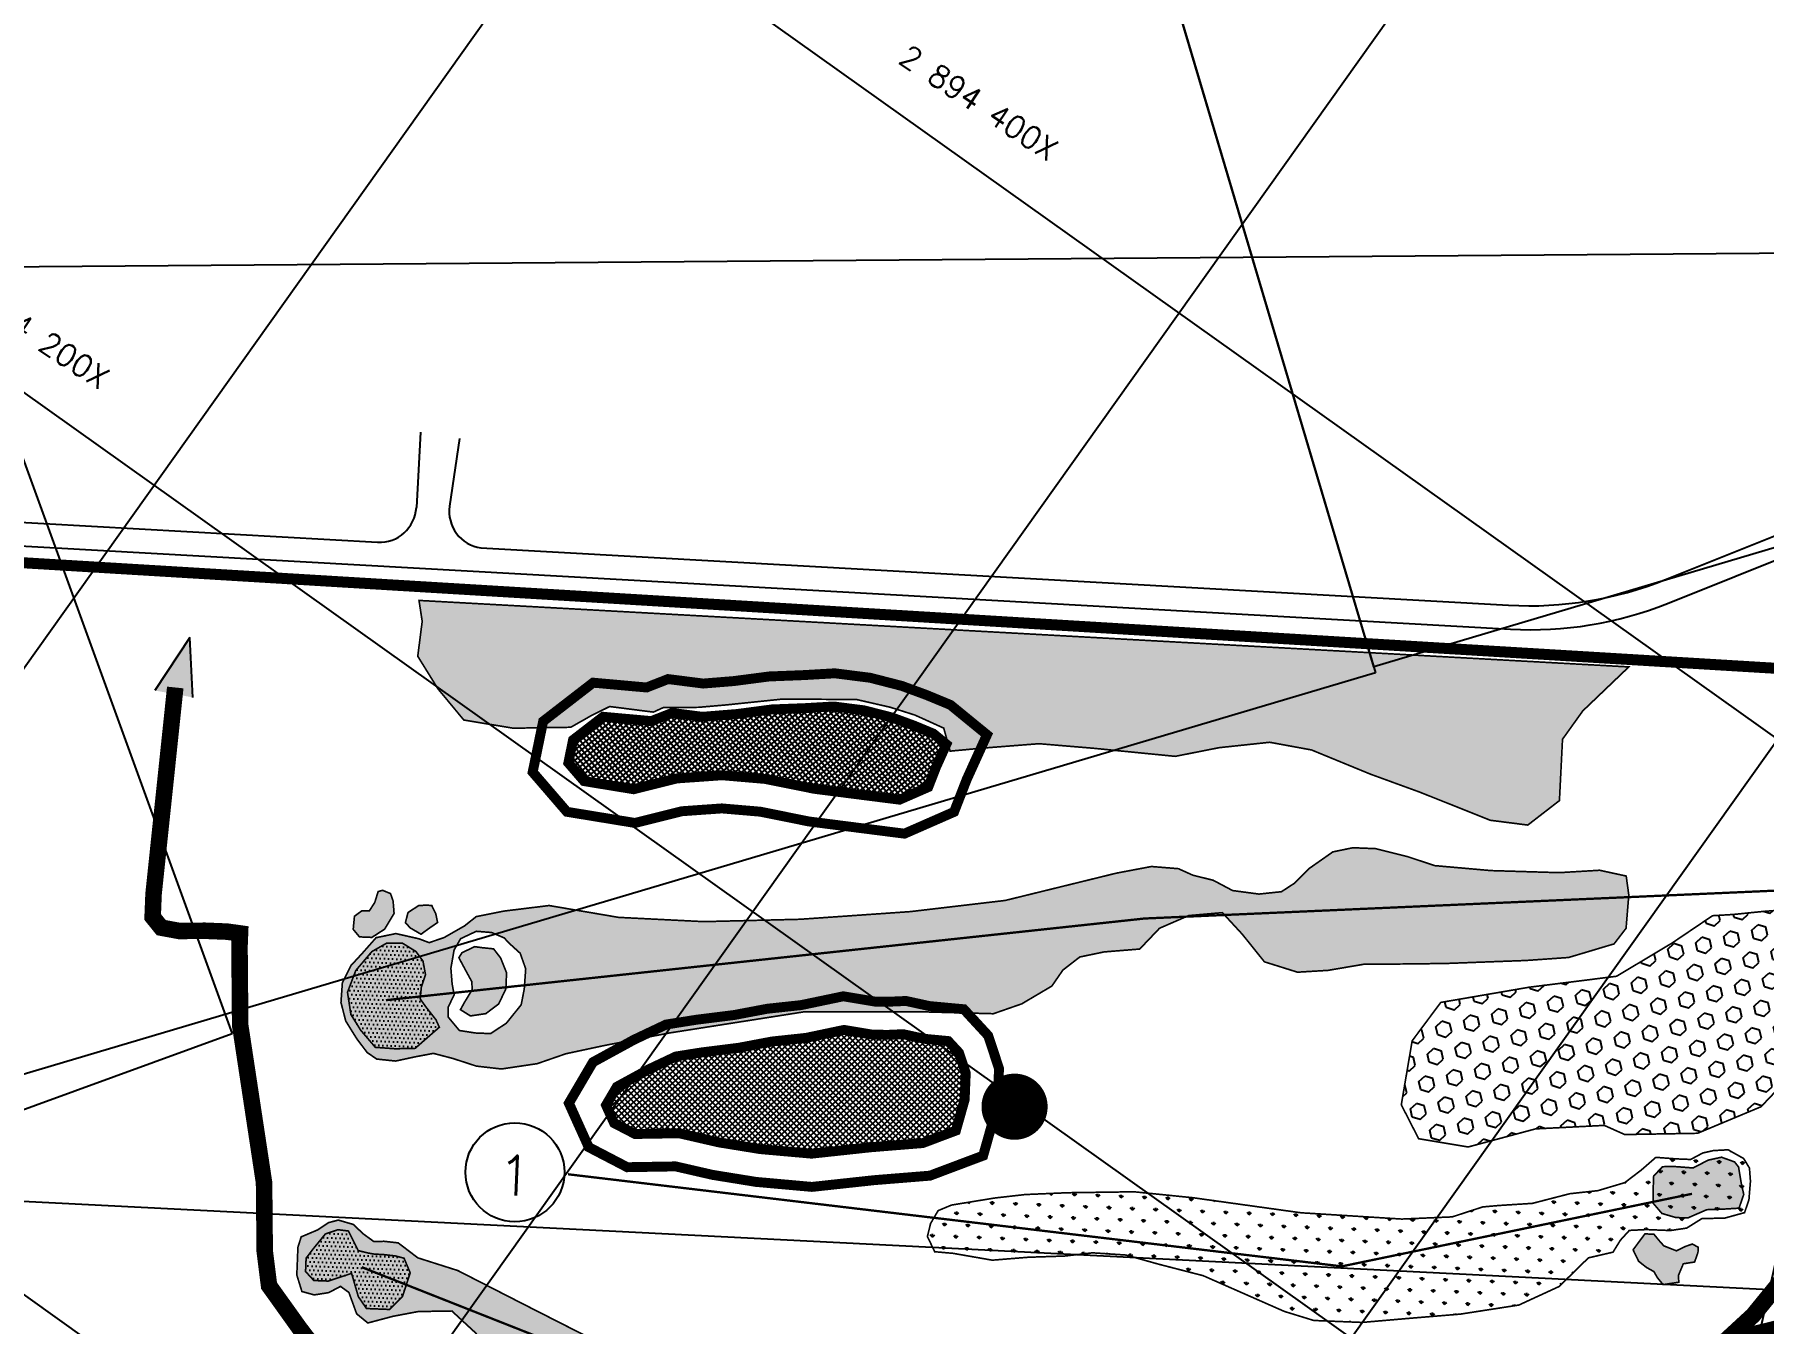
# Model space of a CAD drawing. Header units: millimetres. Extents: x -223 to 5526, y -1450 to 1963.
# Drawn here: x 1626.8 to 2097.4, y 274.9 to 625.6 of the extents above; entities that cross this region are included whole.
import ezdxf

# ---------------------------------------------------------------- set-up
doc = ezdxf.new("R2010")
doc.units = ezdxf.units.MM
doc.header["$MEASUREMENT"] = 0
doc.layers.get('0').update_dxf_attribs({"linetype": 'CONTINUOUS'})
for name, color, linetype in [('Boundary', 5, 'CONTINUOUS'), ('bunkers', 40, 'CONTINUOUS'), ('DETAIL', 252, 'CONTINUOUS'), ('greens', 93, 'CONTINUOUS'), ('LO-GRID', 252, 'CONTINUOUS'), ('natural bed area', 30, 'CONTINUOUS'), ('Owl nesting box', 20, 'CONTINUOUS'), ('Roads', 25, 'CONTINUOUS'), ('Roadway', 15, 'CONTINUOUS'), ('Spray free zones', 191, 'CONTINUOUS'), ('Text', 5, 'CONTINUOUS'), ('TXT3', 3, 'CONTINUOUS'), ('Wooden area', 107, 'CONTINUOUS')]:
    doc.layers.add(name, color=color, linetype=linetype)
doc.styles.add('ROMANS', font='romans.shx')
picture_1 = doc.add_image_def('image1.jpg', size_in_pixel=(1678, 2338))
picture_2 = doc.add_image_def('image2.jpg', size_in_pixel=(1700, 2338))
picture_3 = doc.add_image_def('image4.jpg', size_in_pixel=(1700, 2338))
picture_4 = doc.add_image_def('image5.jpg', size_in_pixel=(1700, 2338))
picture_5 = doc.add_image_def('image7.jpg', size_in_pixel=(1700, 2338))
pattern_1 = [(35.19747, (-1465.80804, -154.08264), (0.00651124, 0.86750951), [0, -0.684, 0, -0.765, 0, -0.73125]), (5.19747, (-1465.808, -154.0826), (0.84677857, 1.2369443), [0, -0.369, 0, -0.6165, 0, -0.23625]), (325.19747, (-1466.3611, -154.0604), (1.40033472, -0.05375657), [0, -0.225, 0, -0.81, 0, -1.0575]), (315.19747, (-1466.3611, -154.0604), (1.36753243, 0.34028686), [0, -0.1125, 0, -0.531, 0, -0.6075])]
pattern_2 = [(357.69747, (-1465.808, -154.0826), (0.60724377, 1.10149274), [0, -1.125])]
pattern_3 = [(87.69747, (1141.863, -258.257), (-3.0515724, 3.3072505), [0.84375, -5.520211]), (42.69747, (1141.863, -258.257), (-3.051572, 3.30725), [0.84375, -3.65625]), (132.69747, (1141.863, -258.257), (-3.30725, -3.051572), [0.84375, -3.65625])]

msp = doc.modelspace()

# ---------------------------------------------------------------- hatches: boundary and pattern name
at = {"layer": 'bunkers'}
h = msp.add_hatch(dxfattribs=at)
h.set_pattern_fill('AR-SAND', color=256, scale=0.45, angle=-2.3025, style=0)
h.set_pattern_definition(pattern_1)
h.paths.add_polyline_path([(1753.68, 374.35), (1751.78, 376.81), (1748.61, 377.14), (1746.63, 377.41), (1743.18, 375.76), (1742.33, 374.4), (1744.18, 370.95), (1745.85, 367.9), (1745.96, 365.71), (1743.83, 362.21), (1742.76, 360.26), (1745.48, 358.56), (1749.68, 359.19), (1753.17, 361.83), (1755.13, 365.93), (1755.31, 370.3)])
h.paths.add_polyline_path([(1736.04, 386.39), (1734.94, 388.63), (1733.15, 388.7), (1731.35, 388.57), (1728.49, 386.7), (1727.78, 383.94), (1729.12, 382.49), (1732.03, 380.79), (1734.09, 382.3), (1736.54, 383.99)])
h.paths.add_polyline_path([(1724.7, 386.45), (1724.43, 389.84), (1723.72, 391.86), (1721.56, 392.74), (1720.36, 392.4), (1719.44, 389.45), (1717.95, 387.12), (1715.97, 387.2), (1713.91, 385.69), (1713.57, 382.13), (1715.28, 380.07), (1718.66, 379.93), (1722.13, 382.18)])
h = msp.add_hatch(dxfattribs=at)
h.set_pattern_fill('AR-SAND', color=256, scale=0.45, angle=-2.3025, style=0)
h.set_pattern_definition(pattern_1)
h.paths.add_polyline_path([(2079.59, 294.2), (2079.64, 295.62), (2078.05, 296.49), (2075.99, 295.76), (2073.71, 294.64), (2070.31, 295.99), (2069.33, 297.05), (2067.59, 299.15), (2065.15, 299.25), (2061.93, 294.91), (2063.43, 291.8), (2065.6, 290.09), (2067.59, 288.99), (2068.54, 287.33), (2070.09, 285.44), (2074.38, 286.08), (2074.25, 287.91), (2075.6, 291.11), (2078.67, 291.59)])
h.paths.add_polyline_path([(2073.37, 201.82), (2071.76, 203.56), (2070.46, 204.85), (2068.03, 205.62), (2065.66, 205.38), (2065.07, 201.82), (2064.96, 198.91), (2067.34, 196.8), (2070.01, 196.35), (2073.74, 197.1), (2074.16, 199.21)])
at = {"layer": 'greens'}
h = msp.add_hatch(dxfattribs=at)
h.set_pattern_fill('GRASS', color=256, scale=4.5, angle=-2.3025, style=0)
h.set_pattern_definition(pattern_3)
h.paths.add_polyline_path([(1731.47, 379.55), (1725.18, 380.97), (1719.8, 379.85), (1715.95, 375.5), (1712.98, 372.29), (1710.62, 367.55), (1710.24, 362.22), (1711.54, 357.17), (1714.52, 352.38), (1717.37, 348.6), (1719.97, 346.82), (1725.12, 346.28), (1730.34, 347.41), (1735.39, 348.37), (1740.68, 346.99), (1747.1, 344.9), (1753.92, 344.12), (1763.66, 345.57), (1771.44, 348.26), (1781.88, 350.5), (1799.57, 353.91), (1836.08, 359.64), (1867.56, 359.7), (1887.81, 359.16), (1895.54, 361.85), (1903.73, 366.69), (1906.72, 371.03), (1911.33, 374.6), (1917.97, 375.98), (1927.64, 376.76), (1933.04, 382.42), (1940.94, 385.86), (1950.14, 386.66), (1955.54, 380.81), (1961.59, 373.28), (1970.6, 370.46), (1978.91, 370.96), (1988.71, 372.63), (2002.18, 372.71), (2011.62, 372.86), (2032.83, 373.65), (2044.37, 374.46), (2056.75, 378.16), (2060.02, 382.41), (2060.76, 391.5), (2060.05, 396.63), (2052.81, 398.2), (2041.83, 397.55), (2023.23, 398.11), (2007.94, 399.46), (2000.47, 401.93), (1991.87, 404.08), (1985.67, 404.33), (1980.21, 403.2), (1973.82, 398.72), (1969.82, 394.71), (1966.23, 392.37), (1960.11, 391.72), (1952.92, 392.68), (1947.62, 395.49), (1942.14, 396.84), (1938.17, 398.63), (1930.83, 399.22), (1921.31, 397.42), (1891.02, 389.98), (1865.25, 386.95), (1835.19, 384.86), (1809.02, 384.22), (1785.79, 385.38), (1766.89, 388.6), (1754.52, 387.08), (1747.07, 385.59), (1743.84, 383.04), (1738.34, 379.9), (1734.25, 378.5)])
h.paths.add_polyline_path([(1747.08, 381.59), (1742.82, 379.59), (1741.03, 376.5), (1740.16, 371.53), (1740.49, 367.34), (1741.04, 364.32), (1739.4, 360.88), (1739.46, 358.21), (1742.48, 354.59), (1746.8, 353.92), (1750.96, 353.75), (1755.25, 356.58), (1759.29, 361.59), (1760.13, 365.89), (1760.52, 371.38), (1759.02, 375.61), (1755.96, 378.4), (1754.68, 379.78), (1751.23, 381.26)], flags=16)
h = msp.add_hatch(dxfattribs=at)
h.set_pattern_fill('DOTS', color=256, scale=18, angle=-2.3025, style=0)
h.set_pattern_definition(pattern_2)
h.paths.add_polyline_path([(1736.09, 357.52), (1733.39, 360.96), (1731.81, 363.19), (1732.11, 366.35), (1733.25, 369.8), (1732.56, 373.5), (1730.66, 376.08), (1726.91, 378.4), (1722.74, 378.4), (1718.64, 376.06), (1714.26, 370.9), (1712.02, 364.99), (1712.94, 358.95), (1715.61, 354.67), (1719.6, 350.01), (1725.09, 349.62), (1730.44, 349.74), (1733.9, 352.77), (1737.01, 355.48)])
h.paths.add_polyline_path([(1727.41, 292.62), (1725.08, 293.24), (1721.7, 293.63), (1719.35, 293.73), (1717.54, 294.06), (1714.95, 294.69), (1712.29, 300.02), (1709.43, 300.39), (1705.99, 299.22), (1702.69, 295.18), (1700.76, 292.65), (1700.61, 289), (1702.86, 286.56), (1706.78, 286.4), (1713.13, 288.5), (1714.97, 282.16), (1717.19, 278.93), (1723.45, 278.68), (1726.99, 282.2), (1729.08, 288.64)])
h = msp.add_hatch(dxfattribs=at)
h.set_pattern_fill('GRASS', color=256, scale=4.5, angle=-2.3025, style=0)
h.set_pattern_definition(pattern_3)
h.paths.add_polyline_path([(2087.78, 322.13), (2083.78, 321.91), (2080.9, 321.26), (2077.6, 319.5), (2073.8, 319.65), (2068.12, 320.07), (2064.17, 316.62), (2059.66, 313.19), (2052.35, 311.01), (2044.71, 310.18), (2034.53, 307.55), (2025.38, 306.97), (2020.99, 306.58), (2012.7, 303.87), (1998.99, 303.28), (1971.53, 304.99), (1942.08, 309.09), (1926.12, 310.7), (1908.14, 310.45), (1896.47, 309.95), (1888.2, 309.01), (1876.42, 307.09), (1872.77, 305.57), (1870.72, 302.07), (1869.86, 298.53), (1871.84, 294.39), (1876.84, 293.95), (1887.52, 292.09), (1897.34, 292.89), (1907.15, 293.21), (1914.83, 294.09), (1923.89, 293.49), (1932.86, 290.98), (1944.92, 287.87), (1966.99, 278.15), (1975.01, 275.68), (1988.13, 275.15), (2001.32, 276.29), (2014.98, 277.42), (2030.84, 279.88), (2041.8, 284.93), (2049.76, 292.72), (2056.46, 294.27), (2058.49, 297.55), (2060.91, 300.19), (2065.55, 300.42), (2072.07, 300.16), (2076.52, 300.82), (2080.62, 303.39), (2086.94, 303.56), (2092.27, 305.03), (2093.46, 308.56), (2093.87, 313.59), (2093.6, 317.17), (2092.02, 319.76)])
h = msp.add_hatch(dxfattribs=at)
h.set_pattern_fill('DOTS', color=256, scale=18, angle=-2.3025, style=0)
h.set_pattern_definition(pattern_2)
h.paths.add_polyline_path([(2091.4, 312.86), (2090.64, 317.45), (2089.55, 318.83), (2085.99, 320.11), (2082.35, 319.31), (2078.27, 317.19), (2072.96, 317.59), (2069.92, 317.53), (2067.53, 314.96), (2067.38, 311.17), (2067.42, 307.56), (2069.78, 304.8), (2073.54, 303.7), (2076.77, 303.57), (2081.99, 305.83), (2086.95, 306.01), (2090.76, 306.24), (2092.05, 309.99)])
h.paths.add_polyline_path([(2084.39, 217.01), (2083.08, 220.4), (2079.19, 223.23), (2076.6, 225.33), (2074.41, 226.09), (2070.48, 225.24), (2067.04, 222.82), (2064.2, 221.27), (2062.84, 217.99), (2061.72, 214.92), (2062.23, 211.23), (2064.85, 209.9), (2068.36, 208.65), (2073.94, 206.09), (2074.47, 208.29), (2078.28, 208.92), (2082.09, 209.54), (2084.86, 211.88)])
h = msp.add_hatch(dxfattribs=at)
h.set_pattern_fill('GRASS', color=256, scale=4.5, angle=-2.3025, style=0)
h.set_pattern_definition(pattern_3)
h.paths.add_polyline_path([(1719.23, 297.13), (1716.18, 299.34), (1713.67, 301.79), (1709.53, 303), (1706.89, 302.32), (1703.94, 300.35), (1699.42, 298.44), (1698.52, 295.61), (1698.38, 291.96), (1698.22, 288.05), (1699.61, 283.56), (1702.97, 282.64), (1706.91, 283.26), (1710.12, 284.96), (1712.4, 283.3), (1714.52, 277.48), (1717.55, 275), (1724.42, 276.82), (1731.27, 278.11), (1740.42, 278.26), (1747.22, 271.98), (1754.22, 257.61), (1759.7, 250.86), (1766.13, 248.51), (1772.15, 248.53), (1780.35, 251.07), (1790.41, 247.8), (1806.45, 237.49), (1825.09, 228.81), (1834.12, 224.3), (1845.76, 221.76), (1868.29, 220.86), (1886.89, 218.06), (1900.03, 215.69), (1915.51, 214.78), (1927.59, 215.29), (1942.63, 218.2), (1954.45, 221.98), (1966.02, 222.77), (1978.37, 224.15), (1986.3, 225.04), (1992.67, 227.34), (1996.25, 231.38), (1995.69, 235.68), (1993.77, 239.94), (1992.62, 241.9), (1989.19, 243.26), (1984.49, 243.62), (1970.49, 242.62), (1938.3, 240.6), (1916, 238.92), (1884.89, 241.06), (1851.16, 244.64), (1839.51, 247.09), (1820.98, 252.24), (1797.38, 261.17), (1780.09, 269.85), (1760.12, 280.01), (1742.03, 289.27), (1731.15, 292.73), (1725.81, 296.8), (1721.97, 297.23)])
at = {"layer": 'natural bed area'}
h = msp.add_hatch(dxfattribs=at)
h.set_pattern_fill('ANSI37', color=256, scale=9, angle=-7.2676, style=0)
h.set_pattern_definition([(37.73236, (1083.3132, -175.9424), (-0.6884705, 0.8897378), []), (127.73236, (1083.3132, -175.9424), (-0.8897378, -0.6884705), [])])
h.paths.add_polyline_path([(1844.37, 442.77), (1836.45, 442.31), (1827.56, 441.97), (1818.06, 440.72), (1808.63, 439.96), (1800.4, 441.01), (1794.71, 438.79), (1781.59, 439.97), (1773.41, 433.65), (1772.13, 427.43), (1776.41, 422.46), (1789.89, 420.25), (1801.57, 423.18), (1813.97, 424.06), (1825.64, 423.06), (1839.06, 420.37), (1852.12, 418.7), (1862.27, 417.41), (1870.08, 420.83), (1872.27, 426.44), (1875.01, 432.48), (1871.45, 435.39), (1866.31, 437.52), (1860.21, 439.77), (1852.6, 441.72), (1848.73, 442.21)])
h = msp.add_hatch(dxfattribs=at)
h.set_pattern_fill('ANSI37', color=256, scale=9, angle=-2.3025, style=0)
h.set_pattern_definition([(42.69747, (1141.863, -258.2568), (-0.7628931, 0.8268126), []), (132.69747, (1141.863, -258.2568), (-0.8268126, -0.7628931), [])])
h.paths.add_polyline_path([(1854.91, 353.46), (1847.15, 354.75), (1836.86, 352.59), (1827.58, 351.6), (1818.62, 349.91), (1808.3, 348.61), (1801.41, 347.52), (1794.08, 344.06), (1785.33, 339.28), (1782.39, 334.27), (1784.59, 329.39), (1790.29, 326.43), (1802.28, 326.63), (1813.13, 324.14), (1824.35, 322.32), (1838.34, 321.08), (1854.49, 322.82), (1868.57, 323.96), (1877.61, 327.36), (1880, 335.81), (1880.29, 342.98), (1878.46, 348.53), (1875.51, 351.72), (1869.03, 352.33), (1863.26, 353.59), (1859.15, 353.41)])
at = {"layer": 'Roads'}
msp.add_hatch(color=256, dxfattribs=at).paths.add_polyline_path([(1669.96, 445.24), (1669.06, 461.58), (1659.62, 447.11)])
at = {"layer": 'Wooden area'}
h = msp.add_hatch(dxfattribs=at)
h.set_pattern_fill('HEX', color=256, scale=18, angle=37.7324, style=0)
h.set_pattern_definition([(37.73236, (1083.3132, -175.9424), (-2.384932, 3.082142), [2.25, -4.5]), (157.73236, (1083.3132, -175.9424), (-1.476748, -3.606483), [2.25, -4.5]), (97.73236, (1085.0927, -174.5654), (-3.861679, -0.52434), [2.25, -4.5])])
h.paths.add_polyline_path([(1731.48, 471.63), (2060.76, 453.54), (2048.23, 441.56), (2042.72, 433.86), (2041.88, 417.16), (2033.27, 410.5), (2023.08, 411.8), (2004, 419.41), (1990.4, 424.37), (1974.41, 430.94), (1963.03, 433.03), (1949.26, 431.56), (1937.31, 429.2), (1914.95, 431.41), (1900.23, 432.64), (1884.54, 431.41), (1876.04, 430.62), (1874.3, 436.88), (1866.47, 440.43), (1859.74, 442.56), (1850.46, 444.69), (1830.1, 444.75), (1814.94, 443.18), (1807.53, 442.54), (1797.98, 442.48), (1795.27, 441.24), (1790.26, 441.88), (1783.37, 442.76), (1778.27, 440.23), (1772.78, 437.11), (1757.13, 436.86), (1743.68, 439.08), (1736.62, 447.6), (1731.14, 456.44), (1732.35, 465.94)])
h = msp.add_hatch(dxfattribs=at)
h.set_pattern_fill('HEX', color=256, scale=18, angle=42.6975, style=0)
h.set_pattern_definition([(42.69747, (1141.863, -258.257), (-2.642739, 2.864163), [2.25, -4.5]), (162.69747, (1141.863, -258.257), (-1.159068, -3.720761), [2.25, -4.5]), (102.69747, (1143.5166, -256.731), (-3.801807, -0.856598), [2.25, -4.5])])
h.paths.add_polyline_path([(2083.55, 385.83), (2072.49, 378.36), (2057.42, 369.35), (2033.52, 366.35), (2009.58, 362.23), (2001.8, 351.79), (1998.84, 334.38), (2003.56, 325.14), (2017.06, 322.9), (2035.37, 327.82), (2054.09, 328.77), (2059.65, 326.28), (2079.47, 326.62), (2096.74, 333.84), (2105.02, 342.55), (2108.84, 353.15), (2110.65, 370.04), (2112.28, 382.41), (2106.83, 387.72), (2097.18, 386.98), (2089.22, 386.17)])

# ---------------------------------------------------------------- linework, layer by layer
at = {"layer": 'Boundary', "const_width": 3, "flags": 128}
msp.add_lwpolyline([(1648.86, -126.13), (1707.46, -124.13), (1968.17, -260.76), (2041.69, 19.31), (2051.2, 10.87), (2152.63, 113.78), (2725.17, 176.84), (2727.81, 258.76), (2826.47, 394.42), (2803.35, 428.65), (2565.45, 531.79), (2364.43, 715.13), (2284.56, 682.44), (2258.31, 569.04), (2164.29, 556.85), (2141.66, 450.7), (1356.93, 497.95)], dxfattribs=at)
at = {"layer": 'bunkers', "const_width": 0.45, "flags": 128}
for points in [[(1720.36, 392.4), (1719.44, 389.45), (1717.95, 387.12), (1715.97, 387.2), (1713.91, 385.69), (1713.57, 382.13), (1715.28, 380.07), (1718.66, 379.93), (1722.13, 382.18), (1724.7, 386.45), (1724.43, 389.84), (1723.72, 391.86), (1721.56, 392.74)], [(1731.35, 388.57), (1728.49, 386.7), (1727.78, 383.94), (1729.12, 382.49), (1732.03, 380.79), (1734.09, 382.3), (1736.54, 383.99), (1736.04, 386.39), (1734.94, 388.63), (1733.15, 388.7)], [(1746.63, 377.41), (1743.18, 375.76), (1742.33, 374.4), (1744.18, 370.95), (1745.85, 367.9), (1745.96, 365.71), (1743.83, 362.21), (1742.76, 360.26), (1745.48, 358.56), (1749.68, 359.19), (1753.17, 361.83), (1755.13, 365.93), (1755.31, 370.3), (1753.68, 374.35), (1751.78, 376.81), (1748.61, 377.14)], [(2065.15, 299.25), (2061.93, 294.91), (2063.43, 291.8), (2065.6, 290.09), (2067.59, 288.99), (2068.54, 287.33), (2070.09, 285.44), (2074.38, 286.08), (2074.25, 287.91), (2075.6, 291.11), (2078.67, 291.59), (2079.59, 294.2), (2079.64, 295.62), (2078.05, 296.49), (2075.99, 295.76), (2073.71, 294.64), (2070.31, 295.99), (2069.33, 297.05), (2067.59, 299.15)]]:
    msp.add_lwpolyline(points, close=True, dxfattribs=at)
at = {"layer": 'DETAIL'}
msp.add_line((2161.44, 561.09), (1951.02, -371.97), dxfattribs=at)
at = {"layer": 'greens', "const_width": 0.45, "flags": 128}
for points in [[(1731.47, 379.55), (1725.18, 380.97), (1719.8, 379.85), (1715.95, 375.5), (1712.98, 372.29), (1710.62, 367.55), (1710.24, 362.22), (1711.54, 357.17), (1714.52, 352.38), (1717.37, 348.6), (1719.97, 346.82), (1725.12, 346.28), (1730.34, 347.41), (1735.39, 348.37), (1740.68, 346.99), (1747.1, 344.9), (1753.92, 344.12), (1763.66, 345.57), (1771.44, 348.26), (1781.88, 350.5), (1799.57, 353.91), (1836.08, 359.64), (1867.56, 359.7), (1887.81, 359.16), (1895.54, 361.85), (1903.73, 366.69), (1906.72, 371.03), (1911.33, 374.6), (1917.97, 375.98), (1927.64, 376.76), (1933.04, 382.42), (1940.94, 385.86), (1950.14, 386.66), (1955.54, 380.81), (1961.59, 373.28), (1970.6, 370.46), (1978.91, 370.96), (1988.71, 372.63), (2002.18, 372.71), (2011.62, 372.86), (2032.83, 373.65), (2044.37, 374.46), (2056.75, 378.16), (2060.02, 382.41), (2060.76, 391.5), (2060.05, 396.63), (2052.81, 398.2), (2041.83, 397.55), (2023.23, 398.11), (2007.94, 399.46), (2000.47, 401.93), (1991.87, 404.08), (1985.67, 404.33), (1980.21, 403.2), (1973.82, 398.72), (1969.82, 394.71), (1966.23, 392.37), (1960.11, 391.72), (1952.92, 392.68), (1947.62, 395.49), (1942.14, 396.84), (1938.17, 398.63), (1930.83, 399.22), (1921.31, 397.42), (1891.02, 389.98), (1865.25, 386.95), (1835.19, 384.86), (1809.02, 384.22), (1785.79, 385.38), (1766.89, 388.6), (1754.52, 387.08), (1747.07, 385.59), (1743.84, 383.04), (1738.34, 379.9), (1734.25, 378.5)], [(1747.08, 381.59), (1742.82, 379.59), (1741.03, 376.5), (1740.16, 371.53), (1740.49, 367.34), (1741.04, 364.32), (1739.4, 360.88), (1739.46, 358.21), (1742.48, 354.59), (1746.8, 353.92), (1750.96, 353.75), (1755.25, 356.58), (1759.29, 361.59), (1760.13, 365.89), (1760.52, 371.38), (1759.02, 375.61), (1755.96, 378.4), (1754.68, 379.78), (1751.23, 381.26)], [(1730.66, 376.08), (1726.91, 378.4), (1722.74, 378.4), (1718.64, 376.06), (1714.26, 370.9), (1712.02, 364.99), (1712.94, 358.95), (1715.61, 354.67), (1719.6, 350.01), (1725.09, 349.62), (1730.44, 349.74), (1733.9, 352.77), (1737.01, 355.48), (1736.09, 357.52), (1733.39, 360.96), (1731.81, 363.19), (1732.11, 366.35), (1733.25, 369.8), (1732.56, 373.5)], [(2087.78, 322.13), (2083.78, 321.91), (2080.9, 321.26), (2077.6, 319.5), (2073.8, 319.65), (2068.12, 320.07), (2064.17, 316.62), (2059.66, 313.19), (2052.35, 311.01), (2044.71, 310.18), (2034.53, 307.55), (2025.38, 306.97), (2020.99, 306.58), (2012.7, 303.87), (1998.99, 303.28), (1971.53, 304.99), (1942.08, 309.09), (1926.12, 310.7), (1908.14, 310.45), (1896.47, 309.95), (1888.2, 309.01), (1876.42, 307.09), (1872.77, 305.57), (1870.72, 302.07), (1869.86, 298.53), (1871.84, 294.39), (1876.84, 293.95), (1887.52, 292.09), (1897.34, 292.89), (1907.15, 293.21), (1914.83, 294.09), (1923.89, 293.49), (1932.86, 290.98), (1944.92, 287.87), (1966.99, 278.15), (1975.01, 275.68), (1988.13, 275.15), (2001.32, 276.29), (2014.98, 277.42), (2030.84, 279.88), (2041.8, 284.93), (2049.76, 292.72), (2056.46, 294.27), (2058.49, 297.55), (2060.91, 300.19), (2065.55, 300.42), (2072.07, 300.16), (2076.52, 300.82), (2080.62, 303.39), (2086.94, 303.56), (2092.27, 305.03), (2093.46, 308.56), (2093.87, 313.59), (2093.6, 317.17), (2092.02, 319.76)], [(2085.99, 320.11), (2082.35, 319.31), (2078.27, 317.19), (2072.96, 317.59), (2069.92, 317.53), (2067.53, 314.96), (2067.38, 311.17), (2067.42, 307.56), (2069.78, 304.8), (2073.54, 303.7), (2076.77, 303.57), (2081.99, 305.83), (2086.95, 306.01), (2090.76, 306.24), (2092.05, 309.99), (2091.4, 312.86), (2090.64, 317.45), (2089.55, 318.83)], [(1714.95, 294.69), (1712.29, 300.02), (1709.43, 300.39), (1705.99, 299.22), (1702.69, 295.18), (1700.76, 292.65), (1700.61, 289), (1702.86, 286.56), (1706.78, 286.4), (1713.13, 288.5), (1714.97, 282.16), (1717.19, 278.93), (1723.45, 278.68), (1726.99, 282.2), (1729.08, 288.64), (1727.41, 292.62), (1725.08, 293.24), (1721.7, 293.63), (1719.35, 293.73), (1717.54, 294.06)]]:
    msp.add_lwpolyline(points, close=True, dxfattribs=at)
msp.add_lwpolyline([(1780.09, 269.85), (1760.12, 280.01), (1742.03, 289.27), (1731.15, 292.73), (1725.81, 296.8), (1721.97, 297.23), (1719.23, 297.13), (1716.18, 299.34), (1713.67, 301.79), (1709.53, 303), (1706.89, 302.32), (1703.94, 300.35), (1699.42, 298.44), (1698.52, 295.61), (1698.38, 291.96), (1698.22, 288.05), (1699.61, 283.56), (1702.97, 282.64), (1706.91, 283.26), (1710.12, 284.96), (1712.4, 283.3), (1714.52, 277.48), (1717.55, 275), (1724.42, 276.82), (1731.27, 278.11), (1740.42, 278.26), (1747.22, 271.98)], dxfattribs=at)
at = {"layer": 'LO-GRID'}
for p, q in [((960.88, 1245.96), (2915.76, -146.31)), ((2140.3, 1178.18), (1116.51, -259.31)), ((844.86, 1083.06), (2636.83, -193.19)), ((2303.21, 1062.16), (1362.05, -259.31)), ((2466.11, 946.13), (1646.47, -204.72)), ((728.83, 920.15), (2357.9, -240.08))]:
    msp.add_line(p, q, dxfattribs=at)
at = {"layer": 'natural bed area', "const_width": 2.7, "flags": 128}
for points in [[(1844.37, 442.77), (1836.45, 442.31), (1827.56, 441.97), (1818.06, 440.72), (1808.63, 439.96), (1800.4, 441.01), (1794.71, 438.79), (1781.59, 439.97), (1773.41, 433.65), (1772.13, 427.43), (1776.41, 422.46), (1789.89, 420.25), (1801.57, 423.18), (1813.97, 424.06), (1825.64, 423.06), (1839.06, 420.37), (1852.12, 418.7), (1862.27, 417.41), (1870.08, 420.83), (1872.27, 426.44), (1875.01, 432.48), (1871.45, 435.39), (1866.31, 437.52), (1860.21, 439.77), (1852.6, 441.72), (1848.73, 442.21)], [(1854.91, 353.46), (1847.15, 354.75), (1836.86, 352.59), (1827.58, 351.6), (1818.62, 349.91), (1808.3, 348.61), (1801.41, 347.52), (1794.08, 344.06), (1785.33, 339.28), (1782.39, 334.27), (1784.59, 329.39), (1790.29, 326.43), (1802.28, 326.63), (1813.13, 324.14), (1824.35, 322.32), (1838.34, 321.08), (1854.49, 322.82), (1868.57, 323.96), (1877.61, 327.36), (1880, 335.81), (1880.29, 342.98), (1878.46, 348.53), (1875.51, 351.72), (1869.03, 352.33), (1863.26, 353.59), (1859.15, 353.41)]]:
    msp.add_lwpolyline(points, close=True, dxfattribs=at)
at = {"layer": 'Owl nesting box', "const_width": 9, "flags": 128}
msp.add_lwpolyline([(1889.08, 334.04, 1), (1898.08, 333.67, 1)], format="xyb", close=True, dxfattribs=at)
at = {"layer": 'Roads'}
for p, q in [((1669.06, 461.58), (1659.62, 447.11)), ((1669.96, 445.24), (1669.06, 461.58))]:
    msp.add_line(p, q, dxfattribs=at)
at = {"layer": 'Roads', "const_width": 4.5, "flags": 128}
for points in [[(1838.67, 164.39), (1859.43, 161.32), (1873.04, 165.99), (1901.58, 170.8), (1927.44, 183.18), (1945.82, 195.11), (1979.87, 207.15), (2009.4, 217.89), (2032.84, 225.89), (2057.42, 243.53), (2075.98, 259.93), (2094.57, 277.06), (2103.99, 288.61), (2111.44, 306.94), (2113.88, 342.96), (2115.36, 379.68), (2116.26, 401.97), (2111.4, 412.02), (2109.15, 421.31), (2110.41, 439.14), (2107.6, 461.46)], [(1665.14, 447.94), (1659.23, 391.74), (1658.98, 385.49), (1661.33, 382.58), (1666.22, 381.68), (1673.27, 381.74), (1679.26, 381.5), (1682.76, 381.01), (1682.62, 377.5), (1682.81, 356.01), (1689.31, 313.13), (1689.49, 294.51), (1690.67, 285.15), (1698.9, 273.65), (1705.98, 264.37)], [(2087.38, 270.16), (2100.98, 273.45), (2115.05, 272.25), (2124.88, 261.6), (2133.77, 243.3), (2135.35, 218.88), (2141.7, 185.3), (2157.14, 154.56), (2164.67, 134.39), (2144.03, 117.05), (2126.74, 100.93), (2099.33, 85.19), (2065.82, 51.56), (2038.95, 25.4), (2028.86, 7.84), (2016.13, -28.51), (2012.13, -49.67), (2003.03, -83.88), (1998.29, -101.56), (1996.23, -120.8), (1994.04, -146.47), (1988.05, -168.69), (2013.83, -157.25)]]:
    msp.add_lwpolyline(points, dxfattribs=at)
at = {"layer": 'Roadway'}
for p, q in [((1731.91, 517.4), (1730.76, 496.92)), ((1742.46, 515.74), (1739.8, 497.26)), ((1426.77, 503.87), (1720.22, 487.5)), ((2070.77, 477.33), (2128.46, 500.4)), ((1424.59, 497.5), (2028.55, 463.82)), ((2071.26, 470.82), (2133.98, 495.91)), ((1748.28, 485.93), (2028.06, 470.33))]:
    msp.add_line(p, q, dxfattribs=at)
for centre, radius, start, end in [((1720.77, 497.48), 10, 266.8077, 356.7758), ((1749.7, 495.83), 10, 171.8107, 261.8426), ((2033.63, 570.17), 100, 266.8077, 291.8006), ((2034.12, 563.66), 100, 266.8077, 291.8006)]:
    msp.add_arc(centre, radius, start, end, dxfattribs=at)
at = {"layer": 'Spray free zones', "const_width": 2.7, "flags": 128}
for points in [[(1844.68, 451.8), (1836.02, 451.3), (1826.8, 450.94), (1817.11, 449.68), (1808.84, 449.01), (1799.27, 450.23), (1793.41, 447.94), (1778.88, 449.25), (1765.27, 438.73), (1762.42, 424.91), (1771.73, 414.11), (1790.27, 411.07), (1802.99, 414.26), (1813.9, 415.03), (1824.37, 414.14), (1837.6, 411.48), (1850.98, 409.77), (1863.61, 408.16), (1877.11, 414.08), (1880.57, 422.95), (1886.07, 435.07), (1876.12, 443.2), (1869.6, 445.9), (1862.89, 448.37), (1854.29, 450.58), (1849.86, 451.14)], [(1855.7, 362.45), (1846.96, 363.9), (1835.46, 361.5), (1826.27, 360.51), (1817.22, 358.8), (1807.03, 357.53), (1798.72, 356.21), (1789.99, 352.08), (1778.83, 345.98), (1772.27, 334.81), (1777.67, 322.85), (1788.16, 317.39), (1801.33, 317.61), (1811.4, 315.3), (1823.23, 313.39), (1838.42, 312.03), (1855.34, 313.86), (1870.56, 315.09), (1885.03, 320.54), (1888.95, 334.39), (1889.35, 344.25), (1886.39, 353.2), (1879.78, 360.37), (1870.41, 361.24), (1864.04, 362.63), (1859.01, 362.41)]]:
    msp.add_lwpolyline(points, close=True, dxfattribs=at)
at = {"layer": 'Text', "const_width": 0.63, "flags": 128}
for points in [[(2144.04, 394.57), (1928.97, 385.07), (1722.47, 362.85)], [(2077.96, 310.15), (1982.67, 290.41), (1772.04, 315.47)], [(1715.89, 290.19), (1866.27, 230.78), (2015.88, 237.96)]]:
    msp.add_lwpolyline(points, dxfattribs=at)
at = {"layer": 'Text'}
msp.add_circle((1757.58, 316.02), 13.46, dxfattribs=at)
at = {"layer": 'Wooden area', "const_width": 0.45, "flags": 128}
for points in [[(1731.48, 471.63), (2060.76, 453.54), (2048.23, 441.56), (2042.72, 433.86), (2041.88, 417.16), (2033.27, 410.5), (2023.08, 411.8), (2004, 419.41), (1990.4, 424.37), (1974.41, 430.94), (1963.03, 433.03), (1949.26, 431.56), (1937.31, 429.2), (1914.95, 431.41), (1900.23, 432.64), (1884.54, 431.41), (1876.04, 430.62), (1874.3, 436.88), (1866.47, 440.43), (1859.74, 442.56), (1850.46, 444.69), (1830.1, 444.75), (1814.94, 443.18), (1807.53, 442.54), (1797.98, 442.48), (1795.27, 441.24), (1790.26, 441.88), (1783.37, 442.76), (1778.27, 440.23), (1772.78, 437.11), (1757.13, 436.86), (1743.68, 439.08), (1736.62, 447.6), (1731.14, 456.44), (1732.35, 465.94)], [(2083.55, 385.83), (2072.49, 378.36), (2057.42, 369.35), (2033.52, 366.35), (2009.58, 362.23), (2001.8, 351.79), (1998.84, 334.38), (2003.56, 325.14), (2017.06, 322.9), (2035.37, 327.82), (2054.09, 328.77), (2059.65, 326.28), (2079.47, 326.62), (2096.74, 333.84), (2105.02, 342.55), (2108.84, 353.15), (2110.65, 370.04), (2112.28, 382.41), (2106.83, 387.72), (2097.18, 386.98), (2089.22, 386.17)]]:
    msp.add_lwpolyline(points, close=True, dxfattribs=at)

# ---------------------------------------------------------------- texts
at = {"layer": 'Text', "style": 'ROMANS'}
msp.add_text('1', height=10.8, rotation=357.6975, dxfattribs=at).set_placement((1752.75, 309.9))
at = {"layer": 'TXT3', "style": 'ROMANS'}
for s, p in [('2 894 400X', (1861.65, 618.19)), ('2 894 200X', (1603.44, 556.07))]:
    msp.add_text(s, height=6, rotation=326.44, dxfattribs=at).set_placement(p)

# ---------------------------------------------------------------- pictures from other files: only their frames are drawn
image = msp.add_image(picture_3, insert=(2501.75, 1896.35), size_in_units=(900, 1237.76), rotation=-163.46062)
image.dxf.flags = 7
image = msp.add_image(picture_4, insert=(1129.08, 195.71), size_in_units=(900, 1237.76), rotation=16.53938)
image.dxf.flags = 7
image = msp.add_image(picture_1, insert=(1151.72, 1628.34), size_in_units=(1069.52, 1490.19), rotation=-89.56215)
image.dxf.flags = 7
image = msp.add_image(picture_2, insert=(2317.16, 272.96), size_in_units=(1088.42, 1496.9), rotation=87.10133)
image.dxf.flags = 7
image = msp.add_image(picture_5, insert=(1299.54, 1400.48), size_in_units=(810, 1113.99), rotation=-159.99516)
image.dxf.flags = 7

doc.saveas('drawing.dxf')
